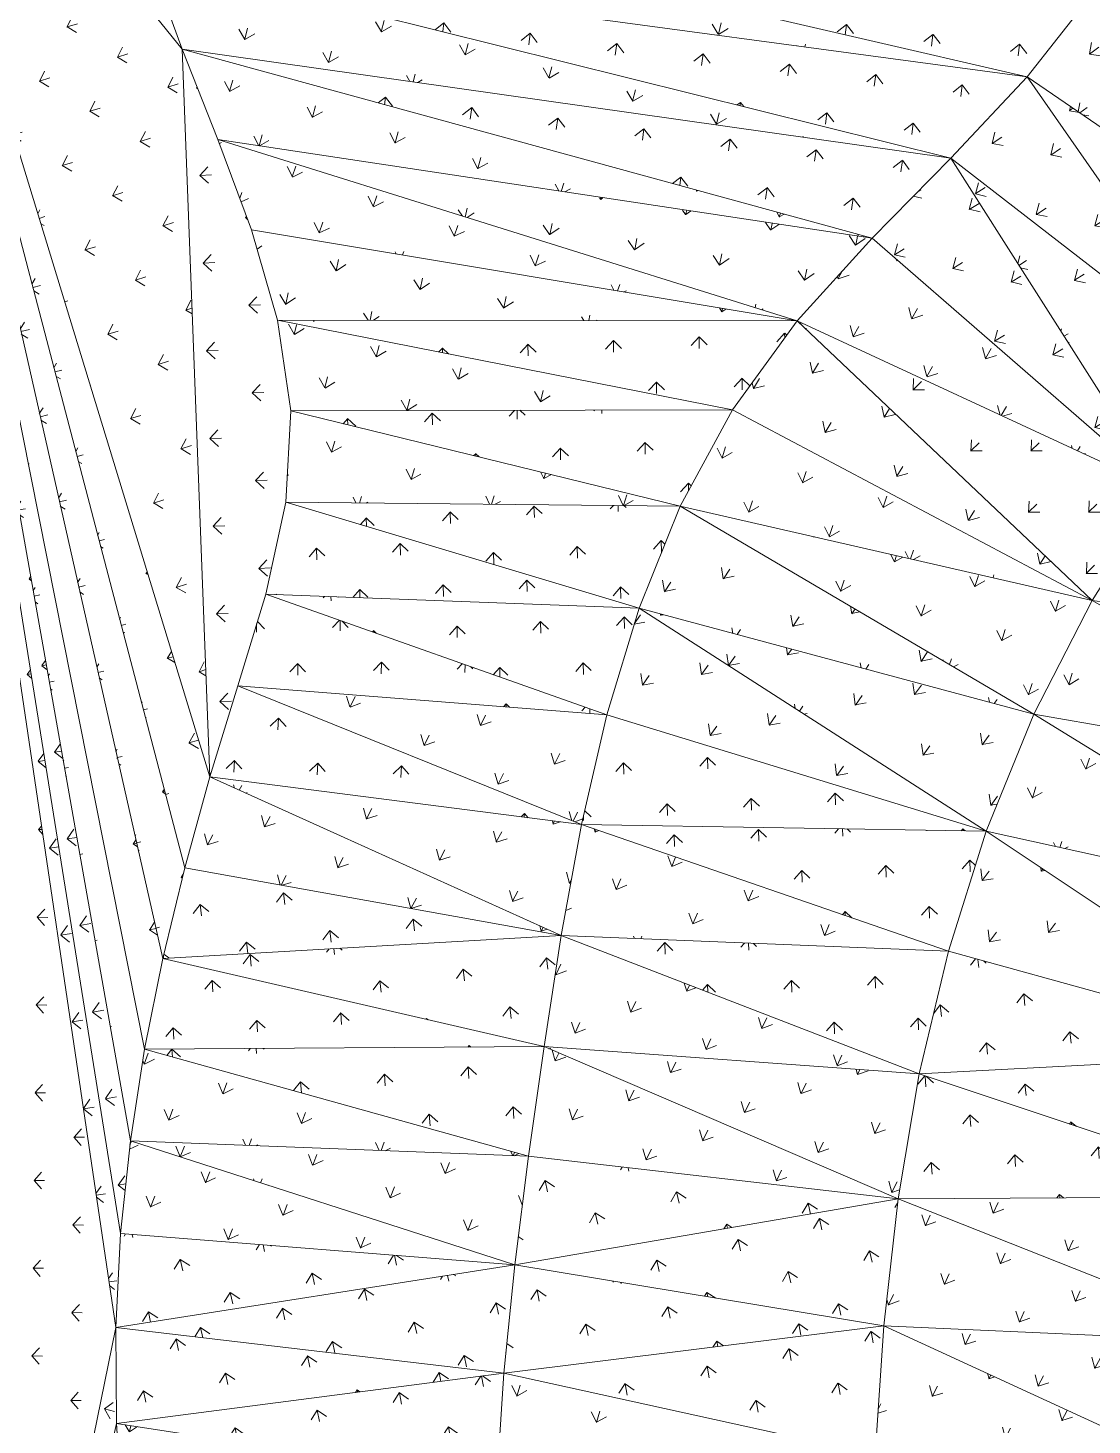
# Model space of a CAD drawing. Header units: millimetres. Extents: x -57519 to 497916, y -349472 to 446842.
# Drawn here: x 480234 to 484586, y -4065 to 1654 of the extents above; entities that cross this region are included whole.
import ezdxf

# ---------------------------------------------------------------- set-up
doc = ezdxf.new("R2010")
doc.units = ezdxf.units.MM
doc.layers.add('A-FLOR', color=192, linetype='Continuous', lineweight=5)
doc.layers.add('A-FLOR-PATT', color=8, linetype='Continuous', lineweight=5)

msp = doc.modelspace()

# ---------------------------------------------------------------- hatches: boundary and pattern name
at = {"layer": 'A-FLOR-PATT'}
h = msp.add_hatch(dxfattribs=at)
h.set_pattern_fill('FP_1866', color=256, style=0, pattern_type=2)
h.set_pattern_definition([(38.174, (411368.77, 3989.15), (21.4247, 241.2003), [38.774, -253.68]), (343.831, (411368.77, 3989.15), (21.42496, 241.2006), [40.701, -176.37]), (84.924, (411368.77, 3989.15), (-208.48436, 60.44815), [45.403, -196.747])])
h.paths.add_polyline_path([(480864.4, 1566.4), (480730.5, 1937.1), (479694.7, 3037.9), (479694.7, 3017.9), (480824.1, 1616.3)], flags=0)
h = msp.add_hatch(dxfattribs=at)
h.set_pattern_fill('FP_1869', color=256, style=0, pattern_type=2)
h.set_pattern_definition([(17.196, (403564.38, 13429.96), (112.9033, 222.04135), [44.286, -289.738]), (329.123, (403564.38, 13429.96), (112.90255, 222.0415), [45.045, -195.194]), (63.047, (403564.38, 13429.96), (-206.1882, 123.2919), [46.706, -202.391])])
h.paths.add_polyline_path([(480977.6, -1412.6), (480864.4, 1566.4), (479694.7, 3009.6), (479694.7, 2789), (480874.8, -1075.8)], flags=0)
h = msp.add_hatch(dxfattribs=at)
h.set_pattern_fill('FP_1871', color=256, style=0, pattern_type=2)
h.set_pattern_definition([(15.096, (395755.65, 9642.3), (127.25497, 219.46756), [46.968, -307.287]), (329.363, (395755.65, 9642.3), (127.25365, 219.4689), [46.804, -202.815]), (59.893, (395755.65, 9642.3), (-214.7737, 127.20756), [47.567, -206.125])])
h.paths.add_polyline_path([(480874.8, -1783.9), (480977.6, -1412.6), (479694.7, 2789), (479696.7, 2719.9), (480785.2, -1441.5)], flags=0)
h = msp.add_hatch(dxfattribs=at)
h.set_pattern_fill('FP_1867', color=256, style=0, pattern_type=2)
h.set_pattern_definition([(13.219, (397469.9, 11842.16), (133.94, 215.18427), [46.833, -306.402]), (327.371, (397469.9, 11842.16), (133.94025, 215.1843), [46.739, -202.537]), (58.1, (397469.9, 11842.16), (-209.9359, 134.4099), [47.525, -205.94])])
h.paths.add_polyline_path([(480785.2, -2154.9), (480874.8, -1783.9), (479694.7, 2719.9), (479694.7, 2660.7), (480730.9, -1915)], flags=0)
h = msp.add_hatch(dxfattribs=at)
h.set_pattern_fill('FP_1861', color=256, style=0, pattern_type=2)
h.set_pattern_definition([(11.699, (399175.42, 13783.46), (139.00133, 211.5214), [46.637, -305.123]), (325.692, (399175.42, 13783.46), (138.9993, 211.5231), [46.636, -202.091]), (56.689, (399175.42, 13783.46), (-205.4514, 140.1953), [47.457, -205.649])])
h.paths.add_polyline_path([(480710.6, -2527), (480785.2, -2154.9), (479694.7, 2660.7), (479694.7, 2590.7), (480652.6, -2234.9)], flags=0)
h = msp.add_hatch(dxfattribs=at)
h.set_pattern_fill('FP_1860', color=256, style=0, pattern_type=2)
h.set_pattern_definition([(10.489, (401034.99, 15610.93), (142.5174, 208.447), [46.332, -303.126]), (324.239, (401035, 15610.93), (142.5185, 208.44656), [46.467, -201.358]), (55.639, (401035, 15610.93), (-201.10045, 144.83035), [47.346, -205.165])])
h.paths.add_polyline_path([(480652.6, -2901.9), (480710.6, -2527), (479694.7, 2590.7), (479694.7, 2520.6), (480612.9, -2677.5)], flags=0)
h = msp.add_hatch(dxfattribs=at)
h.set_pattern_fill('FP_1868', color=256, style=0, pattern_type=2)
h.set_pattern_definition([(9.535, (403383.41, 17541.36), (144.3705, 205.8499), [45.81, -299.709]), (322.882, (403383.4, 17541.36), (144.3695, 205.8492), [46.176, -200.095]), (54.957, (403383.4, 17541.36), (-196.3758, 148.6125), [47.143, -204.286])])
h.paths.add_polyline_path([(480612.9, -3281.1), (480652.6, -2901.9), (479694.7, 2520.6), (479694.7, 2454.7), (480593.3, -3158.5)], flags=0)
h = msp.add_hatch(dxfattribs=at)
h.set_pattern_fill('FP_1853', color=256, style=0, pattern_type=2)
h.set_pattern_definition([(8.755, (406996.88, 19995.72), (143.92017, 203.4415), [44.799, -293.093]), (321.343, (406996.88, 19995.72), (143.9209, 203.4409), [45.629, -197.724]), (54.724, (406996.88, 19995.72), (-190.0355, 152.00954), [46.725, -202.477])])
h.paths.add_polyline_path([(480593.3, -3666.2), (480612.9, -3281.1), (479694.7, 2454.7), (479694.7, 2398.2), (480555.3, -3409.8)], flags=0)
h = msp.add_hatch(dxfattribs=at)
h.set_pattern_fill('FP_1849', color=256, style=0, pattern_type=2)
h.set_pattern_definition([(359.133, (417715.13, 30753.08), (163.16325, 177.1524), [42.691, -279.306]), (311.101, (417715.13, 30753.08), (163.1639, 177.1518), [45.292, -196.264]), (47.354, (417715.13, 30753.08), (-158.7969, 182.0243), [45.158, -195.685])])
h.paths.add_polyline_path([(479694.7, -8088.8), (480593.3, -3666.2), (479694.7, 2398.2), (479694.7, -7708.6)], flags=0)
h = msp.add_hatch(dxfattribs=at)
h.set_pattern_fill('FP_1788', color=256, style=0, pattern_type=2)
h.set_pattern_definition([(76.42, (384949.31, -63967), (-130.6516, 217.60391), [47.491, -310.709]), (31.301, (384949.3, -63967), (-130.65047, 217.6051), [47.126, -204.215]), (120.981, (384949.3, -63967), (-214.75754, -130.58124), [47.59, -206.223])])
h.paths.add_polyline_path([(484320.9, 1453.8), (480621.8, 2309.6), (480730.5, 1937.1), (484008.5, 1495.8)], flags=0)
h = msp.add_hatch(dxfattribs=at)
h.set_pattern_fill('FP_1809', color=256, style=0, pattern_type=2)
h.set_pattern_definition([(262.964, (512163.35, -3933.28), (155.1607, -197.9276), [47.49, -310.702]), (218.366, (512163.35, -3933.28), (155.158, -197.9297), [47.598, -206.258]), (308.093, (512163.35, -3933.28), (199.0385, 157.5643), [47.155, -204.34])])
h.paths.add_polyline_path([(484320.9, 1453.8), (484598.2, 1805.5), (480652.6, 2302.4), (484008.5, 1526)], flags=0)
h = msp.add_hatch(dxfattribs=at)
h.set_pattern_fill('FP_1790', color=256, style=0, pattern_type=2)
h.set_pattern_definition([(75.41, (384976.24, -61571.88), (-126.3144, 220.22523), [47.385, -310.015]), (30.147, (384976.24, -61571.88), (-126.31215, 220.22635), [46.91, -203.275]), (119.837, (384976.24, -61571.88), (-216.34393, -125.649), [47.602, -206.277])])
h.paths.add_polyline_path([(484008.5, 1121.1), (480730.5, 1937.1), (480864.4, 1566.4), (483851.5, 1143.3)], flags=0)
h = msp.add_hatch(dxfattribs=at)
h.set_pattern_fill('FP_1804', color=256, style=0, pattern_type=2)
h.set_pattern_definition([(262.406, (512502.28, -4682.73), (153.074, -198.3054), [47.395, -310.078]), (217.916, (512502.28, -4682.73), (153.0728, -198.3058), [47.609, -206.304]), (307.665, (512502.28, -4682.73), (200.3137, 156.032), [46.971, -203.542])])
h.paths.add_polyline_path([(484008.5, 1121.1), (484320.9, 1453.8), (480730.5, 1937.1), (483923.6, 1142.2)], flags=0)
h = msp.add_hatch(dxfattribs=at)
h.set_pattern_fill('FP_1659', color=256, style=0, pattern_type=2)
h.set_pattern_definition([(36.229, (391235.98, -21648.4), (47.83296, 246.22597), [47.42, -310.243]), (351.763, (391235.98, -21648.4), (47.8318, 246.2263), [45.598, -197.59]), (79.007, (391235.98, -21648.4), (-240.6799, 34.8393), [47.03, -203.799])])
h.paths.add_polyline_path([(485507.2, 639.1), (484598.2, 1805.5), (484320.9, 1453.8), (485470.2, 664.5)], flags=0)
h = msp.add_hatch(dxfattribs=at)
h.set_pattern_fill('FP_1789', color=256, style=0, pattern_type=2)
h.set_pattern_definition([(73.948, (385360.9, -58313.38), (-119.91395, 223.82713), [47.223, -308.955]), (28.476, (385360.9, -58313.38), (-119.913, 223.8269), [46.586, -201.874]), (118.179, (385360.9, -58313.38), (-218.4022, -118.461), [47.611, -206.314])])
h.paths.add_polyline_path([(483686.6, 792.7), (480864.4, 1566.4), (481011, 1196.8), (482990.3, 897.9)], flags=0)
h = msp.add_hatch(dxfattribs=at)
h.set_pattern_fill('FP_1870', color=256, style=0, pattern_type=2)
h.set_pattern_definition([(2.177, (400658.44, 18308.08), (172.65277, 186.29797), [47.625, -311.585]), (317.177, (400658.44, 18308.08), (172.6529, 186.2981), [47.625, -206.375]), (47.177, (400658.44, 18308.08), (-186.2981, 172.6529), [47.625, -206.375])])
h.paths.add_polyline_path([(480977.6, -1412.6), (481206.2, -664), (481289.3, -288.2), (481308.7, 86), (481255, 457.6), (481148.5, 827.6), (480977.6, 1280.9), (480864.4, 1566.4), (480908.6, 402.5)], flags=0)
h = msp.add_hatch(dxfattribs=at)
h.set_pattern_fill('FP_1805', color=256, style=0, pattern_type=2)
h.set_pattern_definition([(261.984, (512856.29, -5142.06), (151.2835, -198.2414), [47.307, -309.507]), (217.647, (512856.29, -5142.06), (151.284, -198.2416), [47.608, -206.3]), (307.348, (512856.29, -5142.06), (201.0417, 155.0846), [46.757, -202.615])])
h.paths.add_polyline_path([(483686.6, 792.7), (484008.5, 1121.1), (480874.8, 1563.5), (483559.6, 827.6)], flags=0)
h = msp.add_hatch(dxfattribs=at)
h.set_pattern_fill('FP_1656', color=256, style=0, pattern_type=2)
h.set_pattern_definition([(33.339, (390667.89, -18626.69), (59.32688, 243.48505), [47.481, -310.64]), (348.991, (390667.9, -18626.7), (59.3244, 243.485), [45.817, -198.54]), (76.307, (390667.9, -18626.7), (-239.86053, 46.6619), [46.989, -203.619])])
h.paths.add_polyline_path([(485191.7, 202.1), (484320.9, 1453.8), (484008.5, 1121.1), (484933.7, 402.5)], flags=0)
h = msp.add_hatch(dxfattribs=at)
h.set_pattern_fill('FP_1655', color=256, style=0, pattern_type=2)
h.set_pattern_definition([(33.777, (392074.05, -17737.4), (58.72047, 244.86942), [47.279, -309.325]), (348.905, (392074.05, -17737.4), (58.72036, 244.8698), [45.416, -196.803]), (76.515, (392074.05, -17737.4), (-237.69154, 46.6115), [47.215, -204.597])])
h.paths.add_polyline_path([(485191.7, 202.1), (485507.2, 639.1), (484320.9, 1453.8), (485052.3, 402.5)], flags=0)
h = msp.add_hatch(dxfattribs=at)
h.set_pattern_fill('FP_1792', color=256, style=0, pattern_type=2)
h.set_pattern_definition([(71.65, (386193.17, -53973.11), (-109.7282, 229.00119), [47.029, -307.689]), (25.936, (386193.17, -53973.11), (-109.7274, 229.00225), [46.162, -200.036]), (115.602, (386193.17, -53973.11), (-221.4011, -107.6806), [47.612, -206.32])])
h.paths.add_polyline_path([(483380.6, 454), (481011, 1196.8), (481148.5, 827.6), (482990.3, 519.3)], flags=0)
h = msp.add_hatch(dxfattribs=at)
h.set_pattern_fill('FP_1803', color=256, style=0, pattern_type=2)
h.set_pattern_definition([(78.621, (390059.77, -70566.5), (-138.53266, 206.09124), [47.323, -309.608]), (34.54, (390059.77, -70566.5), (-138.5337, 206.0904), [47.563, -206.105]), (123.909, (390059.77, -70566.5), (-208.95335, -143.82504), [46.561, -201.763])])
h.paths.add_polyline_path([(483380.6, 454), (483686.6, 792.7), (481046.4, 1185.7), (483369.2, 457.6)], flags=0)
h = msp.add_hatch(dxfattribs=at)
h.set_pattern_fill('FP_1654', color=256, style=0, pattern_type=2)
h.set_pattern_definition([(31.308, (390223.94, -15795.12), (67.32804, 241.84287), [47.479, -310.628]), (346.849, (390223.94, -15795.12), (67.3275, 241.8434), [45.949, -199.112]), (74.443, (390223.94, -15795.12), (-238.6338, 55.75654), [47.07, -203.97])])
h.paths.add_polyline_path([(484871.8, -237.8), (484008.5, 1121.1), (483686.6, 792.7), (484586.5, 10.3)], flags=0)
h = msp.add_hatch(dxfattribs=at)
h.set_pattern_fill('FP_1657', color=256, style=0, pattern_type=2)
h.set_pattern_definition([(31.773, (391736.39, -14832.6), (66.67934, 243.27773), [47.25, -309.133]), (346.754, (391736.4, -14832.6), (66.6806, 243.2766), [45.517, -197.239]), (74.672, (391736.4, -14832.6), (-236.29675, 55.62333), [47.297, -204.953])])
h.paths.add_polyline_path([(484871.8, -237.8), (485191.7, 202.1), (484008.5, 1121.1), (484667, 84.5)], flags=0)
h = msp.add_hatch(dxfattribs=at)
h.set_pattern_fill('FP_1791', color=256, style=0, pattern_type=2)
h.set_pattern_definition([(78.843, (389846.77, -63045.94), (-136.8678, 213.2316), [47.329, -309.648]), (33.633, (389846.77, -63045.94), (-136.86714, 213.2317), [46.378, -200.97]), (122.695, (389846.77, -63045.94), (-205.94246, -136.99746), [47.508, -205.87])])
h.paths.add_polyline_path([(483380.6, 454), (481148.5, 827.6), (481255, 457.6), (482990.3, 454.7)], flags=0)
h = msp.add_hatch(dxfattribs=at)
h.set_pattern_fill('FP_1648', color=256, style=0, pattern_type=2)
h.set_pattern_definition([(60.269, (387581.67, -52225.96), (-61.88638, 237.52641), [47.515, -310.863]), (17.091, (387581.67, -52225.96), (-61.8857, 237.52677), [47.004, -203.684]), (104.604, (387581.67, -52225.96), (-239.6158, -73.6774), [46.023, -199.433])])
h.paths.add_polyline_path([(484871.8, -237.8), (483686.6, 792.7), (483380.6, 454), (484586.5, -105.4)], flags=0)
h = msp.add_hatch(dxfattribs=at)
h.set_pattern_fill('FP_1810', color=256, style=0, pattern_type=2)
h.set_pattern_definition([(270.232, (508862.18, 4694.79), (175.6905, -169.429), [46.934, -307.062]), (226.646, (508862.18, 4694.79), (175.6927, -169.427), [47.593, -206.236]), (316.04, (508862.18, 4694.79), (174.2545, 184.566), [45.764, -198.312])])
h.paths.add_polyline_path([(483115.5, 90.5), (483380.6, 454), (481255, 457.6), (482990.3, 115.2)], flags=0)
h = msp.add_hatch(dxfattribs=at)
h.set_pattern_fill('FP_1811', color=256, style=0, pattern_type=2)
h.set_pattern_definition([(76.23, (391368.89, -59772.15), (-125.2926, 219.42422), [47.366, -309.894]), (31.237, (391368.89, -59772.15), (-125.2907, 219.425), [46.124, -199.869]), (119.727, (391368.89, -59772.15), (-210.32893, -127.56983), [47.377, -205.299])])
h.paths.add_polyline_path([(481308.7, 86), (483115.5, 90.5), (481255.5, 454), (481308, 90.5)], flags=0)
h = msp.add_hatch(dxfattribs=at)
h.set_pattern_fill('FP_1646', color=256, style=0, pattern_type=2)
h.set_pattern_definition([(58.08, (386428.7, -47877.15), (-51.5841, 242.32965), [47.613, -311.509]), (14.509, (386428.7, -47877.15), (-51.5823, 242.32927), [46.766, -202.653]), (102.017, (386428.7, -47877.15), (-241.4642, -62.4887), [46.455, -201.304])])
h.paths.add_polyline_path([(484586.5, -689.5), (483380.6, 454), (483115.5, 90.5), (484348.3, -563.2)], flags=0)
h = msp.add_hatch(dxfattribs=at)
h.set_pattern_fill('FP_1651', color=256, style=0, pattern_type=2)
h.set_pattern_definition([(44.485, (386554.04, -29767.78), (9.76543, 250.86536), [47.508, -310.82]), (0.052, (386554.04, -29767.78), (9.7653, 250.86597), [46.102, -199.776]), (87.77, (386554.04, -29767.78), (-245.87776, -0.2198), [47.073, -203.983])])
h.paths.add_polyline_path([(484586.5, -689.5), (484871.8, -237.8), (483380.6, 454), (484561, -665.3)], flags=0)
h = msp.add_hatch(dxfattribs=at)
h.set_pattern_fill('FP_1799', color=256, style=0, pattern_type=2)
h.set_pattern_definition([(72.408, (392655.25, -56480.5), (-108.6823, 226.5226), [47.479, -310.632]), (27.898, (392655.25, -56480.5), (-108.68254, 226.52256), [46.02, -199.421]), (115.631, (392655.25, -56480.5), (-216.91673, -114.84097), [47.109, -204.137])])
h.paths.add_polyline_path([(482902.1, -303.3), (481308.7, 86), (481289.3, -288.2), (481362.8, -288.9)], flags=0)
h = msp.add_hatch(dxfattribs=at)
h.set_pattern_fill('FP_1802', color=256, style=0, pattern_type=2)
h.set_pattern_definition([(271.351, (508607.5, 6978.22), (177.3523, -166.0517), [47.051, -307.829]), (228.159, (508607.5, 6978.22), (177.3517, -166.053), [47.499, -205.828]), (316.884, (508607.5, 6978.22), (168.9876, 188.7262), [45.554, -197.401])])
h.paths.add_polyline_path([(482902.1, -303.3), (483115.5, 90.5), (481308.7, 86), (482840.2, -288.2)], flags=0)
h = msp.add_hatch(dxfattribs=at)
h.set_pattern_fill('FP_1645', color=256, style=0, pattern_type=2)
h.set_pattern_definition([(72.04, (391621.39, -63228.83), (-109.43538, 221.07843), [47.554, -311.12]), (28.63, (391621.4, -63228.83), (-109.43334, 221.07865), [47.003, -203.682]), (116.335, (391621.4, -63228.83), (-220.03507, -120.1147), [46.253, -200.428])])
h.paths.add_polyline_path([(484586.5, -689.5), (483113.1, 86), (482902.1, -303.3), (484549.6, -681)], flags=0)
h = msp.add_hatch(dxfattribs=at)
h.set_pattern_fill('FP_1501', color=256, style=0, pattern_type=2)
h.set_pattern_definition([(264.334, (513165.76, -3878.94), (153.489, -184.4018), [47, -307.494]), (221.772, (513165.76, -3878.94), (153.491, -184.4006), [47.387, -205.344]), (309.773, (513165.76, -3878.94), (188.4875, 168.3606), [44.986, -194.937])])
h.paths.add_polyline_path([(486078.5, -890.3), (484871.8, -237.8), (484586.5, -689.5), (485855.8, -860.4)], flags=0)
h = msp.add_hatch(dxfattribs=at)
h.set_pattern_fill('FP_1785', color=256, style=0, pattern_type=2)
h.set_pattern_definition([(271.741, (507982.08, 9093.05), (176.2188, -169.2623), [47.467, -310.552]), (228.759, (507982.08, 9093.05), (176.221, -169.2598), [47.026, -203.781]), (316.154, (507982.08, 9093.05), (165.3406, 188.5927), [45.814, -198.528])])
h.paths.add_polyline_path([(482733.3, -721.7), (481289.3, -288.2), (481206.2, -664), (481289.3, -667.2)], flags=0)
h = msp.add_hatch(dxfattribs=at)
h.set_pattern_fill('FP_1800', color=256, style=0, pattern_type=2)
h.set_pattern_definition([(271.767, (508526.4, 8336.48), (177.1215, -165.7283), [47.203, -308.823]), (228.852, (508526.4, 8336.48), (177.1231, -165.7265), [47.342, -205.15]), (316.903, (508526.4, 8336.48), (166.1451, 190.1275), [45.481, -197.084])])
h.paths.add_polyline_path([(482733.3, -721.7), (482902.1, -303.3), (481289.3, -288.2), (482601.2, -682)], flags=0)
h = msp.add_hatch(dxfattribs=at)
h.set_pattern_fill('FP_1644', color=256, style=0, pattern_type=2)
h.set_pattern_definition([(56.566, (386182.57, -42613.11), (-43.3201, 247.07147), [47.54, -311.028]), (12.219, (386182.57, -42613.11), (-43.32275, 247.071), [46.212, -200.253]), (99.945, (386182.57, -42613.11), (-240.882, -52.16177), [47.033, -203.808])])
h.paths.add_polyline_path([(484348.3, -1155.5), (482902.1, -303.3), (482733.3, -721.7), (483380.6, -895.6)], flags=0)
h = msp.add_hatch(dxfattribs=at)
h.set_pattern_fill('FP_1652', color=256, style=0, pattern_type=2)
h.set_pattern_definition([(72.125, (391564.93, -63036.24), (-109.66008, 221.33017), [47.571, -311.232]), (28.664, (391564.93, -63036.24), (-109.6598, 221.3297), [46.967, -203.523]), (116.356, (391564.93, -63036.24), (-219.7923, -120.15046), [46.314, -200.693])])
h.paths.add_polyline_path([(484348.3, -1155.5), (484586.5, -689.5), (482902.1, -303.3), (484153.6, -1040.8)], flags=0)
h = msp.add_hatch(dxfattribs=at)
h.set_pattern_fill('FP_1784', color=256, style=0, pattern_type=2)
h.set_pattern_definition([(269.225, (509806.68, 6321.08), (168.5267, -175.9356), [47.416, -310.216]), (226.339, (509806.68, 6321.08), (168.5256, -175.9357), [47.083, -204.027]), (313.768, (509806.68, 6321.08), (173.3631, 181.6642), [45.68, -197.947])])
h.paths.add_polyline_path([(482601.2, -1158.5), (481206.2, -664), (481091.9, -1039.5), (482497.8, -1150.3)], flags=0)
h = msp.add_hatch(dxfattribs=at)
h.set_pattern_fill('FP_1801', color=256, style=0, pattern_type=2)
h.set_pattern_definition([(271.211, (508659.31, 8346.48), (174.6846, -169.276), [47.366, -309.891]), (228.348, (508659.31, 8346.48), (174.6865, -169.2737), [47.152, -204.325]), (315.901, (508659.31, 8346.48), (167.1343, 187.9013), [45.609, -197.638])])
h.paths.add_polyline_path([(482601.2, -1158.5), (482733.3, -721.7), (481206.2, -664), (482497.8, -1121.8)], flags=0)
h = msp.add_hatch(dxfattribs=at)
h.set_pattern_fill('FP_1647', color=256, style=0, pattern_type=2)
h.set_pattern_definition([(54.835, (386005.3, -38942.56), (-35.23748, 249.42044), [47.403, -310.133]), (10.079, (386005.3, -38942.56), (-35.23784, 249.4204), [45.925, -199.009]), (98.042, (386005.3, -38942.56), (-241.15454, -42.86683), [47.231, -204.666])])
h.paths.add_polyline_path([(484153.6, -1634.9), (482733.3, -721.7), (482601.2, -1158.5), (484063.9, -1607.3)], flags=0)
h = msp.add_hatch(dxfattribs=at)
h.set_pattern_fill('FP_1650', color=256, style=0, pattern_type=2)
h.set_pattern_definition([(54.6, (385741.63, -40047.98), (-34.70128, 248.7497), [47.511, -310.84]), (10.145, (385741.63, -40047.98), (-34.7033, 248.7495), [46.15, -199.984]), (97.942, (385741.63, -40047.98), (-242.28683, -43.35274), [47.092, -204.067])])
h.paths.add_polyline_path([(484153.6, -1634.9), (484348.3, -1155.5), (482733.3, -721.7), (484110.8, -1607.3)], flags=0)
h = msp.add_hatch(dxfattribs=at)
h.set_pattern_fill('FP_1502', color=256, style=0, pattern_type=2)
h.set_pattern_definition([(73.436, (395045.92, -65852.43), (-113.1112, 216.94735), [47.533, -310.981]), (30.471, (395045.92, -65852.43), (-113.11, 216.94826), [46.842, -202.982]), (117.536, (395045.92, -65852.43), (-215.3203, -126.68685), [45.874, -198.789])])
h.paths.add_polyline_path([(485855.8, -1417.4), (484586.5, -689.5), (484348.3, -1155.5), (485667.9, -1384.7)], flags=0)
h = msp.add_hatch(dxfattribs=at)
h.set_pattern_fill('FP_1509', color=256, style=0, pattern_type=2)
h.set_pattern_definition([(265.719, (512102.55, -1457.83), (157.4973, -184.7493), [47.34, -309.72]), (222.932, (512102.55, -1457.83), (157.498, -184.7491), [47.159, -204.356]), (310.447, (512102.55, -1457.83), (184.1517, 171.313), [45.52, -197.251])])
h.paths.add_polyline_path([(485855.8, -1417.4), (486078.5, -890.3), (484586.5, -689.5), (485814.3, -1393.6)], flags=0)
h = msp.add_hatch(dxfattribs=at)
h.set_pattern_fill('FP_1783', color=256, style=0, pattern_type=2)
h.set_pattern_definition([(266.721, (510998.77, 3604.45), (160.7586, -184.2467), [47.478, -310.625]), (223.712, (510998.77, 3604.45), (160.759, -184.246), [47.014, -203.727]), (311.105, (510998.77, 3604.45), (181.2421, 173.2687), [45.848, -198.673])])
h.paths.add_polyline_path([(482497.8, -1607.3), (481091.9, -1039.5), (480977.6, -1412.6), (482415, -1596.7)], flags=0)
h = msp.add_hatch(dxfattribs=at)
h.set_pattern_fill('FP_1798', color=256, style=0, pattern_type=2)
h.set_pattern_definition([(63.917, (390581.47, -47846.94), (-72.86616, 239.72758), [47.489, -310.696]), (19.59, (390581.47, -47846.94), (-72.8653, 239.7276), [45.844, -198.659]), (106.907, (390581.47, -47846.94), (-230.35, -81.9795), [46.979, -203.577])])
h.paths.add_polyline_path([(482497.8, -1607.3), (482601.2, -1158.5), (481091.9, -1039.5), (482469, -1595.7)], flags=0)
h = msp.add_hatch(dxfattribs=at)
h.set_pattern_fill('FP_1642', color=256, style=0, pattern_type=2)
h.set_pattern_definition([(272.24, (505902.44, 8182.38), (178.8811, -168.0278), [47.469, -310.568]), (229.008, (505902.44, 8182.38), (178.8803, -168.0286), [47.132, -204.239]), (316.792, (505902.44, 8182.38), (164.8868, 189.736), [46.017, -199.405])])
h.paths.add_polyline_path([(484153.6, -1634.9), (482601.2, -1158.5), (482497.8, -1607.3), (482990.3, -1615.5)], flags=0)
h = msp.add_hatch(dxfattribs=at)
h.set_pattern_fill('FP_1498', color=256, style=0, pattern_type=2)
h.set_pattern_definition([(71.76, (392667.96, -62550.23), (-106.3529, 222.81907), [47.613, -311.51]), (28.396, (392667.96, -62550.23), (-106.35475, 222.8188), [46.627, -202.05]), (115.515, (392667.96, -62550.23), (-218.7577, -118.2577), [46.294, -200.606])])
h.paths.add_polyline_path([(485667.9, -1969.6), (484348.3, -1155.5), (484153.6, -1634.9), (485511.4, -1935)], flags=0)
h = msp.add_hatch(dxfattribs=at)
h.set_pattern_fill('FP_1507', color=256, style=0, pattern_type=2)
h.set_pattern_definition([(55.257, (387403.74, -41454.08), (-35.96154, 248.59222), [47.429, -310.305]), (10.711, (387403.74, -41454.08), (-35.9606, 248.5917), [45.766, -198.32]), (98.232, (387403.74, -41454.08), (-239.83226, -45.36805), [47.096, -204.083])])
h.paths.add_polyline_path([(485667.9, -1969.6), (485855.8, -1417.4), (484348.3, -1155.5), (485579.3, -1915)], flags=0)
h = msp.add_hatch(dxfattribs=at)
h.set_pattern_fill('FP_1782', color=256, style=0, pattern_type=2)
h.set_pattern_definition([(62.017, (388348.12, -45938.8), (-65.57842, 241.94), [47.511, -310.837]), (17.683, (388348.12, -45938.8), (-65.58, 241.9403), [45.995, -199.313]), (105.166, (388348.12, -45938.8), (-233.7182, -74.51267), [47.001, -203.67])])
h.paths.add_polyline_path([(482415, -2062), (480977.6, -1412.6), (480874.8, -1783.9), (482344.9, -2049.4)], flags=0)
h = msp.add_hatch(dxfattribs=at)
h.set_pattern_fill('FP_1795', color=256, style=0, pattern_type=2)
h.set_pattern_definition([(62.304, (388856.35, -45064.91), (-66.39728, 242.57942), [47.4, -310.112]), (17.644, (388856.35, -45064.9), (-66.3957, 242.5797), [45.758, -198.285]), (105.307, (388856.35, -45064.9), (-232.5631, -73.96856), [47.157, -204.345])])
h.paths.add_polyline_path([(482415, -2062), (482497.8, -1607.3), (480977.6, -1412.6), (482344.9, -2030.3)], flags=0)
h = msp.add_hatch(dxfattribs=at)
h.set_pattern_fill('FP_1641', color=256, style=0, pattern_type=2)
h.set_pattern_definition([(66.987, (389418.03, -52408.31), (-86.40282, 235.39277), [47.509, -310.825]), (22.631, (389418.03, -52408.31), (-86.4017, 235.3928), [46.01, -199.375]), (110.156, (389418.03, -52408.31), (-226.4897, -94.4229), [47.015, -203.734])])
h.paths.add_polyline_path([(483998.7, -2126.2), (482497.8, -1607.3), (482415, -2062), (482990.3, -2085.3)], flags=0)
h = msp.add_hatch(dxfattribs=at)
h.set_pattern_fill('FP_1653', color=256, style=0, pattern_type=2)
h.set_pattern_definition([(271.773, (506546.02, 7500.94), (177.5138, -167.9642), [47.37, -309.915]), (228.65, (506546.02, 7500.94), (177.511, -167.967), [47.243, -204.722]), (316.583, (506546.02, 7500.94), (166.461, 189.1485), [45.822, -198.562])])
h.paths.add_polyline_path([(483998.7, -2126.2), (484153.6, -1634.9), (482497.8, -1607.3), (483879.7, -2085)], flags=0)
h = msp.add_hatch(dxfattribs=at)
h.set_pattern_fill('FP_1499', color=256, style=0, pattern_type=2)
h.set_pattern_definition([(53.746, (385567.7, -38807.82), (-29.93358, 250.05068), [47.377, -309.96]), (8.976, (385567.7, -38807.82), (-29.9347, 250.05074), [45.795, -198.446]), (96.827, (385567.7, -38807.82), (-241.25046, -38.1091), [47.219, -204.617])])
h.paths.add_polyline_path([(485511.4, -2542.1), (484153.6, -1634.9), (483998.7, -2126.2), (484506.3, -2265.7)], flags=0)
h = msp.add_hatch(dxfattribs=at)
h.set_pattern_fill('FP_1524', color=256, style=0, pattern_type=2)
h.set_pattern_definition([(53.848, (386040.65, -38546.72), (-30.18535, 250.32265), [47.314, -309.548]), (8.931, (386040.65, -38546.72), (-30.1863, 250.32264), [45.687, -197.976]), (96.876, (386040.65, -38546.72), (-240.7086, -37.82694), [47.276, -204.861])])
h.paths.add_polyline_path([(485511.4, -2542.1), (485667.9, -1969.6), (484153.6, -1634.9), (485480.2, -2521.3)], flags=0)
h = msp.add_hatch(dxfattribs=at)
h.set_pattern_fill('FP_1781', color=256, style=0, pattern_type=2)
h.set_pattern_definition([(275.977, (502980.88, 13879), (189.1266, -154.2359), [47.354, -309.814]), (232.913, (502980.88, 13879), (189.126, -154.2357), [47.242, -204.714]), (320.802, (502980.88, 13879), (151.9356, 200.9898), [45.758, -198.286])])
h.paths.add_polyline_path([(480785.2, -2154.9), (482415, -2062), (480874.8, -1783.9), (480807.6, -2062)], flags=0)
h = msp.add_hatch(dxfattribs=at)
h.set_pattern_fill('FP_1796', color=256, style=0, pattern_type=2)
h.set_pattern_definition([(276.449, (502108.01, 14485.23), (190.515, -154.3332), [47.465, -310.536]), (233.267, (502108, 14485.23), (190.5165, -154.3306), [47.12, -204.186]), (320.99, (502108, 14485.23), (150.3043, 201.4038), [45.972, -199.211])])
h.paths.add_polyline_path([(482344.9, -2516.3), (482415, -2062), (480785.2, -2154.9), (482332.8, -2513.5)], flags=0)
h = msp.add_hatch(dxfattribs=at)
h.set_pattern_fill('FP_1643', color=256, style=0, pattern_type=2)
h.set_pattern_definition([(65.174, (388727.43, -49515.27), (-78.4893, 238.69427), [47.433, -310.328]), (20.609, (388727.43, -49515.27), (-78.4877, 238.69466), [45.813, -198.524]), (108.202, (388727.43, -49515.27), (-228.69994, -86.0041), [47.113, -204.155])])
h.paths.add_polyline_path([(483879.7, -2628.3), (482415, -2062), (482344.9, -2516.3), (482990.3, -2563.4)], flags=0)
h = msp.add_hatch(dxfattribs=at)
h.set_pattern_fill('FP_1649', color=256, style=0, pattern_type=2)
h.set_pattern_definition([(271.265, (506479.42, 7444.08), (175.3675, -170.8951), [47.47, -310.568]), (228.163, (506479.42, 7444.08), (175.3675, -170.8964), [47.075, -203.99]), (315.74, (506479.42, 7444.08), (167.4629, 187.055), [45.912, -198.953])])
h.paths.add_polyline_path([(483879.7, -2628.3), (483998.7, -2126.2), (482415, -2062), (483792.8, -2594.7)], flags=0)
h = msp.add_hatch(dxfattribs=at)
h.set_pattern_fill('FP_1780', color=256, style=0, pattern_type=2)
h.set_pattern_definition([(273.654, (504226.91, 11662.89), (182.7849, -163.5364), [47.47, -310.572]), (230.46, (504226.9, 11662.89), (182.7855, -163.5354), [47.114, -204.161]), (318.181, (504226.9, 11662.89), (159.968, 193.7775), [45.987, -199.277])])
h.paths.add_polyline_path([(480710.6, -2527), (482344.9, -2516.3), (480785.2, -2154.9), (480712.7, -2516.3)], flags=0)
h = msp.add_hatch(dxfattribs=at)
h.set_pattern_fill('FP_1497', color=256, style=0, pattern_type=2)
h.set_pattern_definition([(275.786, (502184.2, 10702.09), (188.637, -155.0488), [47.367, -309.899]), (232.707, (502184.2, 10702.1), (188.6358, -155.0514), [47.231, -204.666]), (320.582, (502184.2, 10702.1), (152.6188, 200.3978), [45.784, -198.397])])
h.paths.add_polyline_path([(483879.7, -2628.3), (485511.4, -2542.1), (483998.7, -2126.2), (483900.1, -2542.1)], flags=0)
h = msp.add_hatch(dxfattribs=at)
h.set_pattern_fill('FP_1794', color=256, style=0, pattern_type=2)
h.set_pattern_definition([(273.982, (503590.2, 12097.64), (183.7415, -163.5142), [47.526, -310.935]), (230.701, (503590.2, 12097.64), (183.7427, -163.5141), [47.025, -203.775]), (318.334, (503590.2, 12097.64), (158.8486, 194.0818), [46.118, -199.845])])
h.paths.add_polyline_path([(482281, -2965.1), (482344.9, -2516.3), (480710.6, -2527), (482275.8, -2963.7)], flags=0)
h = msp.add_hatch(dxfattribs=at)
h.set_pattern_fill('FP_1636', color=256, style=0, pattern_type=2)
h.set_pattern_definition([(63.322, (387760.78, -46846.4), (-70.61073, 241.58581), [47.366, -309.89]), (18.576, (387760.78, -46846.4), (-70.60905, 241.5868), [45.695, -198.011]), (106.292, (387760.78, -46846.4), (-231.0101, -77.63537), [47.193, -204.501])])
h.paths.add_polyline_path([(483792.8, -3139.9), (482344.9, -2516.3), (482281, -2965.1), (483734.2, -3133.1)], flags=0)
h = msp.add_hatch(dxfattribs=at)
h.set_pattern_fill('FP_1640', color=256, style=0, pattern_type=2)
h.set_pattern_definition([(63.234, (387907.42, -47287.92), (-70.34118, 241.42153), [47.407, -310.156]), (18.592, (387907.42, -47287.92), (-70.33964, 241.4219), [45.77, -198.338]), (106.244, (387907.42, -47287.92), (-231.36834, -77.8293), [47.149, -204.311])])
h.paths.add_polyline_path([(483792.8, -3139.9), (483879.7, -2628.3), (482344.9, -2516.3), (483769.4, -3129.8)], flags=0)
h = msp.add_hatch(dxfattribs=at)
h.set_pattern_fill('FP_1779', color=256, style=0, pattern_type=2)
h.set_pattern_definition([(70.354, (389554.17, -54442.88), (-100.59175, 229.50364), [47.545, -311.06]), (26.075, (389554.17, -54442.88), (-100.5913, 229.50446), [46.166, -200.052]), (113.668, (389554.17, -54442.88), (-221.15745, -108.22584), [46.984, -203.597])])
h.paths.add_polyline_path([(482281, -2965.1), (480710.6, -2527), (480652.6, -2901.9), (482225, -2963)], flags=0)
h = msp.add_hatch(dxfattribs=at)
h.set_pattern_fill('FP_1505', color=256, style=0, pattern_type=2)
h.set_pattern_definition([(275.884, (501942.51, 10850.57), (188.9262, -155.0783), [47.392, -310.061]), (232.782, (501942.5, 10850.57), (188.926, -155.078), [47.206, -204.561]), (320.62, (501942.5, 10850.57), (152.2796, 200.4936), [45.829, -198.593])])
h.paths.add_polyline_path([(485382.8, -3129.8), (485511.4, -2542.1), (483879.7, -2628.3), (485353.4, -3120)], flags=0)
h = msp.add_hatch(dxfattribs=at)
h.set_pattern_fill('FP_1500', color=256, style=0, pattern_type=2)
h.set_pattern_definition([(273.987, (503028.93, 9216.39), (183.3375, -162.7614), [47.491, -310.707]), (230.845, (503028.93, 9216.4), (183.338, -162.762), [47.046, -203.868]), (318.402, (503028.93, 9216.4), (158.4333, 194.568), [45.968, -199.194])])
h.paths.add_polyline_path([(483792.8, -3139.9), (485382.8, -3129.8), (483879.7, -2628.3), (483822.5, -2965.1)], flags=0)
h = msp.add_hatch(dxfattribs=at)
h.set_pattern_fill('FP_1778', color=256, style=0, pattern_type=2)
h.set_pattern_definition([(68.55, (388114.72, -51525.6), (-93.24928, 233.47545), [47.464, -310.529]), (23.983, (388114.72, -51525.6), (-93.25104, 233.4744), [46.002, -199.342]), (111.772, (388114.72, -51525.6), (-224.1623, -99.7235), [47.139, -204.269])])
h.paths.add_polyline_path([(482225, -3409.8), (480652.6, -2901.9), (480612.9, -3281.1), (482180.4, -3406.2)], flags=0)
h = msp.add_hatch(dxfattribs=at)
h.set_pattern_fill('FP_1797', color=256, style=0, pattern_type=2)
h.set_pattern_definition([(68.482, (388312.05, -51833.88), (-93.03419, 233.36857), [47.487, -310.684]), (23.984, (388312.05, -51833.88), (-93.03373, 233.3688), [46.053, -199.563]), (111.735, (388312.05, -51833.88), (-224.40836, -99.8385), [47.105, -204.124])])
h.paths.add_polyline_path([(482225, -3409.8), (482281, -2965.1), (480652.6, -2901.9), (482180.4, -3395.4)], flags=0)
h = msp.add_hatch(dxfattribs=at)
h.set_pattern_fill('FP_1633', color=256, style=0, pattern_type=2)
h.set_pattern_definition([(282.446, (495728.78, 19152.32), (204.8588, -131.6703), [47.337, -309.704]), (239.481, (495728.78, 19152.32), (204.8595, -131.6689), [47.227, -204.649]), (327.27, (495728.78, 19152.32), (127.9078, 216.9813), [45.661, -197.864])])
h.paths.add_polyline_path([(482225, -3409.8), (483792.8, -3139.9), (482281, -2965.1), (482259, -3139.9)], flags=0)
h = msp.add_hatch(dxfattribs=at)
h.set_pattern_fill('FP_1637', color=256, style=0, pattern_type=2)
h.set_pattern_definition([(282.516, (495545.05, 19224.35), (205.0719, -131.7022), [47.358, -309.84]), (239.532, (495545.05, 19224.35), (205.0712, -131.7022), [47.208, -204.566]), (327.29, (495545.05, 19224.35), (127.6649, 217.0061), [45.698, -198.023])])
h.paths.add_polyline_path([(483734.2, -3659.8), (483792.8, -3139.9), (482225, -3409.8), (483699.9, -3654.1)], flags=0)
h = msp.add_hatch(dxfattribs=at)
h.set_pattern_fill('FP_1494', color=256, style=0, pattern_type=2)
h.set_pattern_definition([(65.022, (387089.28, -50007.17), (-77.97669, 239.35733), [47.374, -309.943]), (20.274, (387089.28, -50007.17), (-77.9776, 239.35704), [45.746, -198.231]), (108.044, (387089.28, -50007.17), (-228.8613, -84.5378), [47.201, -204.538])])
h.paths.add_polyline_path([(485278.6, -3727.7), (483792.8, -3139.9), (483734.2, -3659.8), (483879.7, -3666.2)], flags=0)
h = msp.add_hatch(dxfattribs=at)
h.set_pattern_fill('FP_1506', color=256, style=0, pattern_type=2)
h.set_pattern_definition([(64.827, (387240.75, -50831.18), (-77.37357, 239.01047), [47.457, -310.484]), (20.299, (387240.75, -50831.18), (-77.3736, 239.01035), [45.906, -198.924]), (107.938, (387240.75, -50831.18), (-229.62465, -84.9363), [47.104, -204.118])])
h.paths.add_polyline_path([(485278.6, -3727.7), (485382.8, -3129.8), (483792.8, -3139.9), (485195.6, -3694.9)], flags=0)
h = msp.add_hatch(dxfattribs=at)
h.set_pattern_fill('FP_1793', color=256, style=0, pattern_type=2)
h.set_pattern_definition([(281.903, (495433.6, 20089.3), (204.5146, -135.7353), [47.477, -310.614]), (238.672, (495433.6, 20089.3), (204.514, -135.736), [47.118, -204.176]), (326.428, (495433.6, 20089.3), (130.6563, 214.6566), [46.024, -199.435])])
h.paths.add_polyline_path([(480593.3, -3666.2), (482225, -3409.8), (480612.9, -3281.1), (480595.4, -3625.3)], flags=0)
h = msp.add_hatch(dxfattribs=at)
h.set_pattern_fill('FP_1812', color=256, style=0, pattern_type=2)
h.set_pattern_definition([(281.658, (495944.67, 19881.82), (203.7774, -135.6746), [47.418, -310.229]), (238.499, (495944.67, 19881.82), (203.7762, -135.6751), [47.191, -204.494]), (326.344, (495944.67, 19881.82), (131.5092, 214.593), [45.902, -198.909])])
h.paths.add_polyline_path([(482180.4, -3853.1), (482225, -3409.8), (480595.4, -3666.4), (482150.8, -3849.6)], flags=0)
h = msp.add_hatch(dxfattribs=at)
h.set_pattern_fill('FP_1632', color=256, style=0, pattern_type=2)
h.set_pattern_definition([(280.33, (497152.8, 17356.22), (199.8105, -140.4653), [47.43, -310.311]), (237.32, (497152.8, 17356.22), (199.8107, -140.4648), [47.11, -204.141]), (324.893, (497152.8, 17356.22), (135.6622, 211.477), [45.796, -198.448])])
h.paths.add_polyline_path([(482180.4, -3853.1), (483734.2, -3659.8), (482225, -3409.8), (482199.8, -3659.8)], flags=0)
h = msp.add_hatch(dxfattribs=at)
h.set_pattern_fill('FP_1638', color=256, style=0, pattern_type=2)
h.set_pattern_definition([(280.53, (496642.77, 17541.71), (200.3993, -140.4838), [47.473, -310.593]), (237.463, (496642.77, 17541.7), (200.398, -140.486), [47.051, -203.886]), (324.969, (496642.77, 17541.7), (134.9627, 211.5522), [45.888, -198.848])])
h.paths.add_polyline_path([(483699.9, -4186.8), (483734.2, -3659.8), (482180.4, -3853.1), (483686.3, -4183.8)], flags=0)
h = msp.add_hatch(dxfattribs=at)
h.set_pattern_fill('FP_1493', color=256, style=0, pattern_type=2)
h.set_pattern_definition([(62.463, (386083.63, -45829.1), (-66.97154, 243.46378), [47.2, -308.806]), (17.32, (386083.63, -45829.1), (-66.9717, 243.46335), [45.48, -197.08]), (105.38, (386083.63, -45829.1), (-231.56224, -72.2098), [47.345, -205.162])])
h.paths.add_polyline_path([(485195.6, -4330.9), (483734.2, -3659.8), (483699.9, -4186.8), (484173.7, -4232.4)], flags=0)
h = msp.add_hatch(dxfattribs=at)
h.set_pattern_fill('FP_1492', color=256, style=0, pattern_type=2)
h.set_pattern_definition([(62.241, (386019.99, -46849.79), (-66.2667, 243.09348), [47.336, -309.695]), (17.393, (386020, -46849.79), (-66.2667, 243.0943), [45.693, -198.005]), (105.248, (386020, -46849.79), (-232.5552, -72.8469), [47.243, -204.721])])
h.paths.add_polyline_path([(485195.6, -4330.9), (485278.6, -3727.7), (483734.2, -3659.8), (484981.2, -4232.4)], flags=0)
h = msp.add_hatch(dxfattribs=at)
h.set_pattern_fill('FP_1850', color=256, style=0, pattern_type=2)
h.set_pattern_definition([(346.456, (425074.07, 37659.53), (192.29644, 137.4203), [43.136, -282.216]), (300.136, (425074.07, 37659.53), (192.2965, 137.4194), [46.313, -200.688]), (35.551, (425074.07, 37659.53), (-124.0099, 213.6143), [44.316, -192.036])])
h.paths.add_polyline_path([(479694.7, -8133.5), (480595.4, -4058.6), (480593.3, -3666.2), (479694.7, -8088.8)], flags=0)
h = msp.add_hatch(dxfattribs=at)
h.set_pattern_fill('FP_1777', color=256, style=0, pattern_type=2)
h.set_pattern_definition([(281.041, (495724.9, 19454.8), (202.1554, -140.0624), [47.543, -311.049]), (237.792, (495724.9, 19454.8), (202.1569, -140.0601), [46.956, -203.475]), (325.284, (495724.9, 19454.8), (133.4812, 211.8922), [46.113, -199.823])])
h.paths.add_polyline_path([(480595.4, -4058.6), (482180.4, -3853.1), (480593.3, -3666.2), (480594.3, -3853.1)], flags=0)
h = msp.add_hatch(dxfattribs=at)
h.set_pattern_fill('FP_1770', color=256, style=0, pattern_type=2)
h.set_pattern_definition([(280.659, (496446.33, 19155.39), (201.0339, -140.0771), [47.475, -310.602]), (237.527, (496446.33, 19155.4), (201.0334, -140.0782), [47.077, -204.001]), (325.131, (496446.33, 19155.4), (134.8067, 211.8195), [45.942, -199.081])])
h.paths.add_polyline_path([(482150.8, -4297.9), (482180.4, -3853.1), (480595.4, -4058.6), (482140, -4296.2)], flags=0)
h = msp.add_hatch(dxfattribs=at)
h.set_pattern_fill('FP_1634', color=256, style=0, pattern_type=2)
h.set_pattern_definition([(73.14, (390483.12, -57497.14), (-110.80661, 224.88823), [47.497, -310.748]), (28.784, (390483.12, -57497.14), (-110.80783, 224.8879), [45.934, -199.046]), (116.231, (390483.12, -57497.14), (-214.70904, -117.96124), [47.007, -203.698])])
h.paths.add_polyline_path([(482150.8, -4297.9), (483686.3, -4183.8), (482180.4, -3853.1), (482155.2, -4232.4)], flags=0)
h = msp.add_hatch(dxfattribs=at)
h.set_pattern_fill('FP_1752', color=256, style=0, pattern_type=2)
h.set_pattern_definition([(76.99, (391812.24, -58644.46), (-125.76275, 217.6672), [47.42, -310.242]), (32.381, (391812.24, -58644.46), (-125.76243, 217.6674), [45.799, -198.462]), (120.019, (391812.24, -58644.46), (-206.27773, -130.8158), [47.135, -204.252])])
h.paths.add_polyline_path([(480620.9, -4460), (482150.8, -4297.9), (480595.4, -4058.6), (480610.6, -4297.9)], flags=0)

# ---------------------------------------------------------------- linework, layer by layer
at = {"layer": 'A-FLOR'}
for p, q in [((479694.7, 3017.9), (480864.4, 1566.4)), ((479694.7, 2789), (480977.6, -1412.6)), ((480874.8, -1783.9), (479694.7, 2727.4)), ((480785.2, -2154.9), (479694.7, 2660.7)), ((480710.6, -2527), (479694.7, 2590.7)), ((479694.7, 2520.6), (480652.6, -2901.9)), ((480612.9, -3281.1), (479694.7, 2454.7)), ((480593.3, -3666.2), (479694.7, 2398.2)), ((484320.9, 1453.8), (480621.8, 2309.6)), ((480730.5, 1937.1), (484320.9, 1453.8)), ((484008.5, 1121.1), (480730.5, 1937.1)), ((480730.5, 1937.1), (480864.4, 1566.4)), ((484320.9, 1453.8), (484598.2, 1805.5)), ((483686.6, 792.7), (480864.4, 1566.4)), ((480864.4, 1566.4), (484008.5, 1121.1)), ((480977.6, -1412.6), (480864.4, 1566.4)), ((480864.4, 1566.4), (481011, 1196.8)), ((484320.9, 1453.8), (484008.5, 1121.1)), ((485507.2, 639.1), (484320.9, 1453.8)), ((484320.9, 1453.8), (485191.7, 202.1)), ((481011, 1196.8), (483686.6, 792.7)), ((483380.6, 454), (481011, 1196.8)), ((481011, 1196.8), (481148.5, 827.6)), ((484008.5, 1121.1), (483686.6, 792.7)), ((484871.8, -237.8), (484008.5, 1121.1)), ((484008.5, 1121.1), (485191.7, 202.1)), ((483380.6, 454), (481148.5, 827.6)), ((481255, 457.6), (481148.5, 827.6)), ((483380.6, 454), (483686.6, 792.7)), ((484871.8, -237.8), (483686.6, 792.7)), ((481255, 457.6), (483380.6, 454)), ((481255, 457.6), (483115.5, 90.5)), ((481308.7, 86), (481255, 457.6)), ((483115.5, 90.5), (483380.6, 454)), ((484586.5, -689.5), (483380.6, 454)), ((483380.6, 454), (484871.8, -237.8)), ((481289.3, -288.2), (481308.7, 86)), ((483115.5, 90.5), (481308.7, 86)), ((482902.1, -303.3), (481308.7, 86)), ((482902.1, -303.3), (483115.5, 90.5)), ((484586.5, -689.5), (483115.5, 90.5)), ((484586.5, -689.5), (484871.8, -237.8)), ((481206.2, -664), (481289.3, -288.2)), ((482733.3, -721.7), (481289.3, -288.2)), ((481289.3, -288.2), (482902.1, -303.3)), ((482733.3, -721.7), (482902.1, -303.3)), ((484348.3, -1155.5), (482902.1, -303.3)), ((482902.1, -303.3), (484586.5, -689.5)), ((481206.2, -664), (481091.9, -1039.5)), ((482601.2, -1158.5), (481206.2, -664)), ((481206.2, -664), (482733.3, -721.7)), ((482733.3, -721.7), (482601.2, -1158.5)), ((482733.3, -721.7), (484348.3, -1155.5)), ((484153.6, -1634.9), (482733.3, -721.7)), ((484348.3, -1155.5), (484586.5, -689.5)), ((484586.5, -689.5), (486078.5, -890.3)), ((485855.8, -1417.4), (484586.5, -689.5)), ((481091.9, -1039.5), (480977.6, -1412.6)), ((482497.8, -1607.3), (481091.9, -1039.5)), ((481091.9, -1039.5), (482601.2, -1158.5)), ((482497.8, -1607.3), (482601.2, -1158.5)), ((484153.6, -1634.9), (482601.2, -1158.5)), ((484348.3, -1155.5), (484153.6, -1634.9)), ((485667.9, -1969.6), (484348.3, -1155.5)), ((484348.3, -1155.5), (485855.8, -1417.4)), ((480977.6, -1412.6), (480874.8, -1783.9)), ((482415, -2062), (480977.6, -1412.6)), ((480977.6, -1412.6), (482497.8, -1607.3)), ((482497.8, -1607.3), (482415, -2062)), ((483998.7, -2126.2), (482497.8, -1607.3)), ((482497.8, -1607.3), (484153.6, -1634.9)), ((484153.6, -1634.9), (483998.7, -2126.2)), ((484153.6, -1634.9), (485667.9, -1969.6)), ((485511.4, -2542.1), (484153.6, -1634.9)), ((480785.2, -2154.9), (480874.8, -1783.9)), ((482415, -2062), (480874.8, -1783.9)), ((480785.2, -2154.9), (482415, -2062)), ((482344.9, -2516.3), (482415, -2062)), ((482415, -2062), (483998.7, -2126.2)), ((483879.7, -2628.3), (482415, -2062)), ((480710.6, -2527), (480785.2, -2154.9)), ((482344.9, -2516.3), (480785.2, -2154.9)), ((483879.7, -2628.3), (483998.7, -2126.2)), ((485511.4, -2542.1), (483998.7, -2126.2)), ((480710.6, -2527), (482344.9, -2516.3)), ((482344.9, -2516.3), (482281, -2965.1)), ((483792.8, -3139.9), (482344.9, -2516.3)), ((483879.7, -2628.3), (482344.9, -2516.3)), ((480652.6, -2901.9), (480710.6, -2527)), ((482281, -2965.1), (480710.6, -2527)), ((483879.7, -2628.3), (485511.4, -2542.1)), ((483792.8, -3139.9), (483879.7, -2628.3)), ((485382.8, -3129.8), (483879.7, -2628.3)), ((480652.6, -2901.9), (480612.9, -3281.1)), ((482225, -3409.8), (480652.6, -2901.9)), ((480652.6, -2901.9), (482281, -2965.1)), ((482281, -2965.1), (482225, -3409.8)), ((483792.8, -3139.9), (482281, -2965.1)), ((482225, -3409.8), (483792.8, -3139.9)), ((483792.8, -3139.9), (483734.2, -3659.8)), ((483792.8, -3139.9), (485382.8, -3129.8)), ((485278.6, -3727.7), (483792.8, -3139.9)), ((480612.9, -3281.1), (480593.3, -3666.2)), ((480612.9, -3281.1), (482225, -3409.8)), ((480593.3, -3666.2), (482225, -3409.8)), ((482180.4, -3853.1), (482225, -3409.8)), ((483734.2, -3659.8), (482225, -3409.8)), ((482180.4, -3853.1), (483734.2, -3659.8)), ((483734.2, -3659.8), (483699.9, -4186.8)), ((485278.6, -3727.7), (483734.2, -3659.8)), ((483734.2, -3659.8), (485195.6, -4330.9)), ((479694.7, -8088.8), (480593.3, -3666.2)), ((482180.4, -3853.1), (480593.3, -3666.2)), ((480593.3, -3666.2), (480595.4, -4058.6)), ((482180.4, -3853.1), (480595.4, -4058.6)), ((482180.4, -3853.1), (482150.8, -4297.9)), ((483699.9, -4186.8), (482180.4, -3853.1)), ((480595.4, -4058.6), (479694.7, -8133.5)), ((482150.8, -4297.9), (480595.4, -4058.6)), ((480620.9, -4460), (480595.4, -4058.6))]:
    msp.add_line(p, q, dxfattribs=at)

doc.saveas('drawing.dxf')
